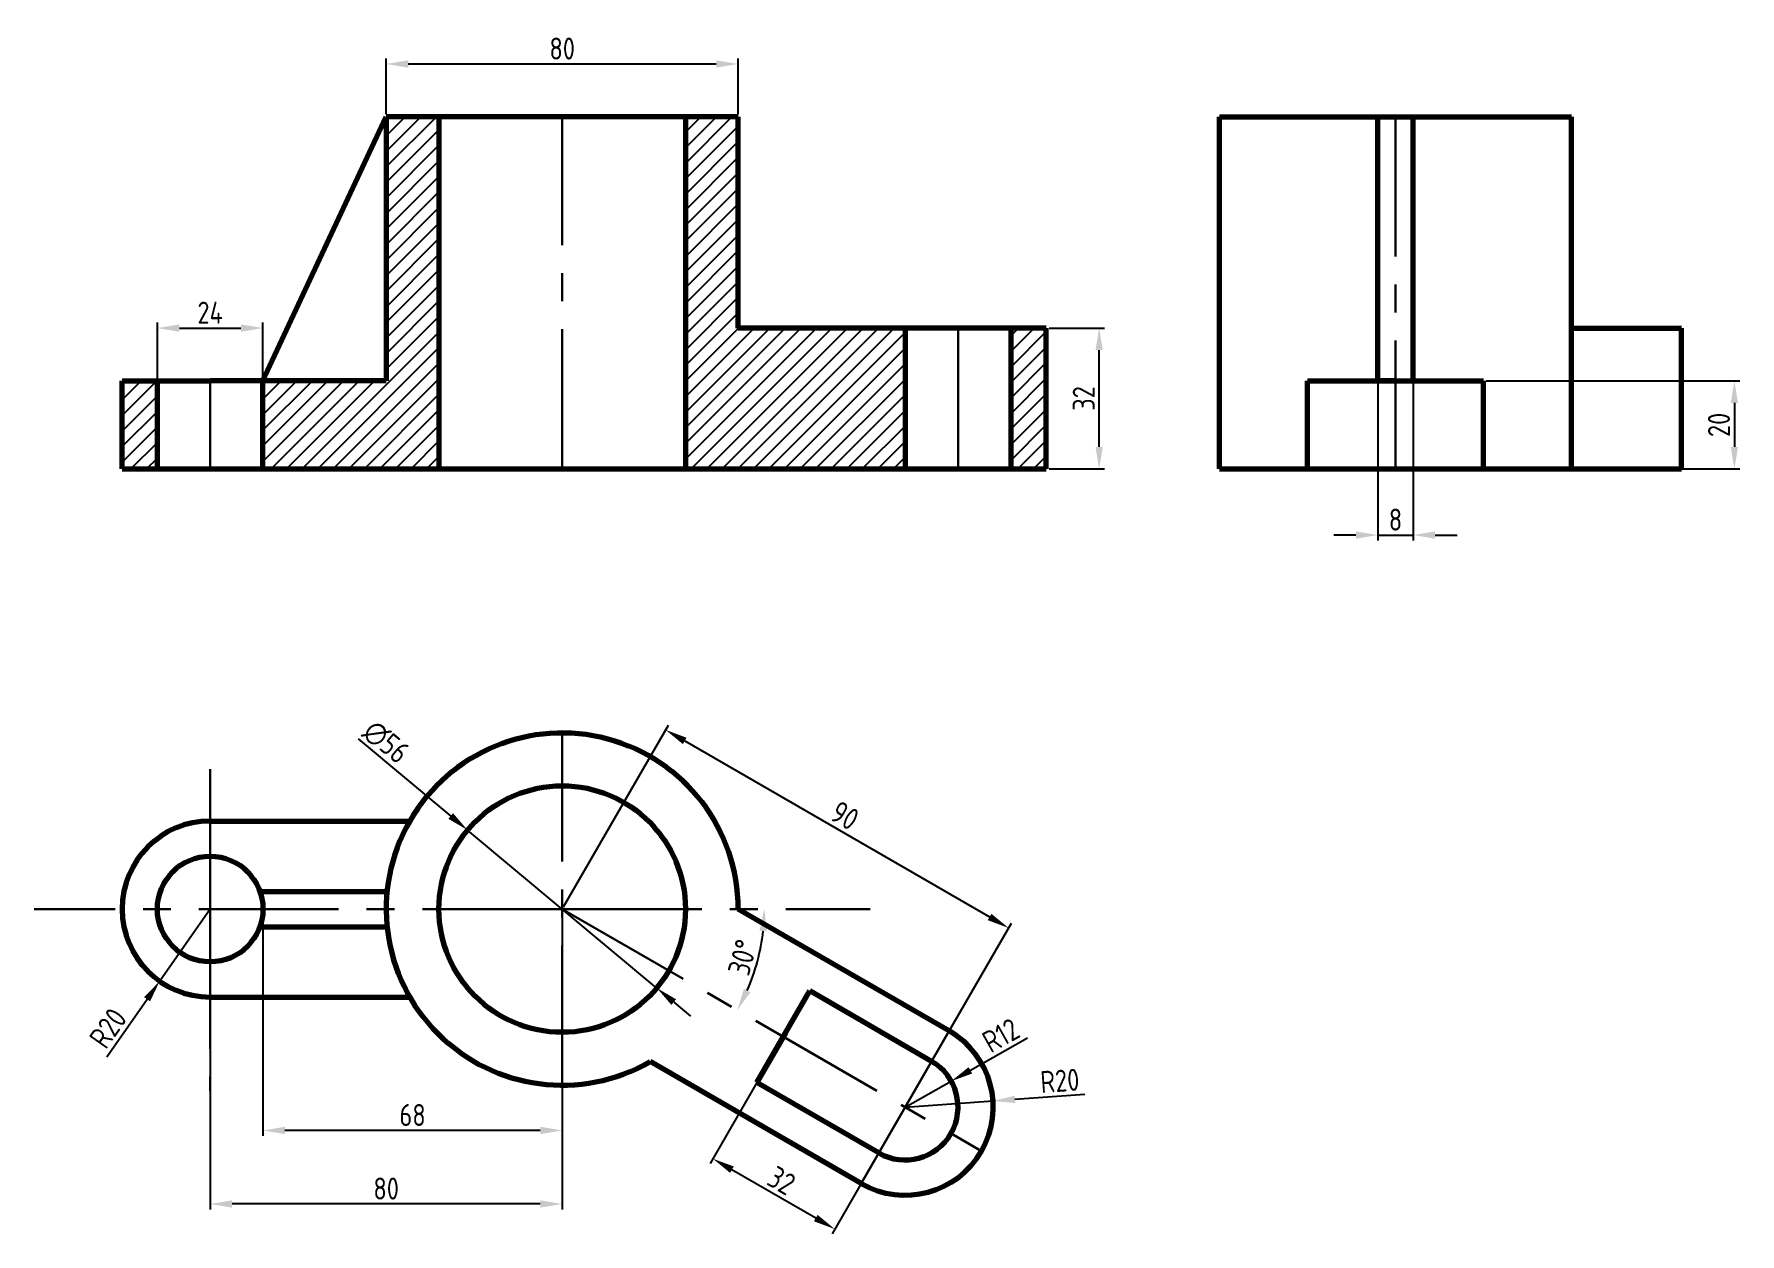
# Model space of a CAD drawing. Header units: millimetres. Extents: x -70 to 318, y -24 to 249.
import ezdxf

# ---------------------------------------------------------------- set-up
doc = ezdxf.new("R2010")
doc.units = ezdxf.units.MM
doc.linetypes.add('CENTER', pattern=[50.8, 31.75, -6.35, 6.35, -6.35])
for name, color, linetype, lineweight in [('AM_5', 3, 'Continuous', 25), ('AM_8', 1, 'Continuous', 25), ('Оси', 1, 'CENTER', 30), ('Основной', 5, 'Continuous', 70)]:
    doc.layers.add(name, color=color, linetype=linetype, lineweight=lineweight)
doc.styles.add('ГОСТ', font='GOST_A.TTF')
doc.dimstyles.new('Сложный разрез$0', dxfattribs={"dimtxt": 5, "dimasz": 5, "dimexe": 1.25, "dimexo": 0.625, "dimgap": 1, "dimtad": 1, "dimtxsty": 'ГОСТ', "dimcen": -2.5, "dimclrd": 256, "dimclre": 256, "dimclrt": 256, "dimadec": 0, "dimazin": 0, "dimtfac": 1, "dimtmove": 1, "dimatfit": 3, "dimfxl": 1, "dimlwd": -1, "dimlwe": -1, "dimarcsym": 0})
doc.dimstyles.new('Сложный разрез$2', dxfattribs={"dimtxt": 5, "dimasz": 5, "dimexe": 1.25, "dimexo": 0.625, "dimgap": 1, "dimtad": 1, "dimtxsty": 'ГОСТ', "dimcen": -2.5, "dimclrd": 256, "dimclre": 256, "dimclrt": 256, "dimadec": 0, "dimazin": 0, "dimtfac": 1, "dimtmove": 1, "dimatfit": 3, "dimfxl": 1, "dimlwd": -1, "dimlwe": -1, "dimarcsym": 0})
doc.dimstyles.new('Сложный разрез$3', dxfattribs={"dimtxt": 5, "dimasz": 5, "dimexe": 1.25, "dimexo": 0.625, "dimgap": 1, "dimtad": 1, "dimtxsty": 'ГОСТ', "dimcen": -2.5, "dimclrd": 256, "dimclre": 256, "dimclrt": 256, "dimadec": 0, "dimazin": 0, "dimtfac": 1, "dimtmove": 1, "dimatfit": 3, "dimfxl": 1, "dimlwd": -1, "dimlwe": -1, "dimarcsym": 0})
doc.dimstyles.new('Сложный разрез$4', dxfattribs={"dimtxt": 5, "dimasz": 5, "dimexe": 1.25, "dimexo": 0.625, "dimgap": 1, "dimtad": 1, "dimtxsty": 'ГОСТ', "dimcen": -2.5, "dimclrd": 256, "dimclre": 256, "dimclrt": 256, "dimadec": 0, "dimazin": 0, "dimtfac": 1, "dimtmove": 1, "dimatfit": 3, "dimfxl": 1, "dimlwd": -1, "dimlwe": -1, "dimarcsym": 0})
pattern_1 = [(45, (0, 0), (-1.767767, 1.767767), [])]

# ---------------------------------------------------------------- blocks, each defined once
blk = doc.blocks.new('*D15')
at = {"layer": 'AM_5', "transparency": 16777216}
for p, q in [((160.62, 182), (173.25, 182)), ((172, 155), (172, 177)), ((160.62, 150), (173.25, 150))]:
    blk.add_line(p, q, dxfattribs=at)
for points in [[(171.17, 177), (172.83, 177), (172, 182)], [(171.17, 155), (172.83, 155), (172, 150)]]:
    blk.add_solid(points, dxfattribs=at)
at = {"layer": 'Defpoints', "color": 0, "transparency": 16777216}
for p in [(160, 182), (172, 182), (160, 150)]:
    blk.add_point(p, dxfattribs=at)
at = {"layer": 'AM_5', "transparency": 16777216, "insert": (168.5, 166), "char_height": 5, "attachment_point": 5, "rotation": 90, "style": 'ГОСТ'}
blk.add_mtext('32', dxfattribs=at)
blk = doc.blocks.new('*D16')
at = {"layer": 'AM_5', "transparency": 16777216}
for p, q in [((10, 230.62), (10, 243.25)), ((15, 242), (85, 242)), ((90, 230.62), (90, 243.25))]:
    blk.add_line(p, q, dxfattribs=at)
for points in [[(15, 242.83), (15, 241.17), (10, 242)], [(85, 242.83), (85, 241.17), (90, 242)]]:
    blk.add_solid(points, dxfattribs=at)
at = {"layer": 'Defpoints', "color": 0, "transparency": 16777216}
for p in [(90, 242), (10, 230), (90, 230)]:
    blk.add_point(p, dxfattribs=at)
at = {"layer": 'AM_5', "transparency": 16777216, "insert": (50, 245.5), "char_height": 5, "attachment_point": 5, "style": 'ГОСТ'}
blk.add_mtext('80', dxfattribs=at)
blk = doc.blocks.new('*D17')
at = {"layer": 'AM_5', "transparency": 16777216}
for p, q in [((-42, 170.62), (-42, 183.25)), ((-18, 170.62), (-18, 183.25)), ((-37, 182), (-23, 182))]:
    blk.add_line(p, q, dxfattribs=at)
for points in [[(-37, 182.83), (-37, 181.17), (-42, 182)], [(-23, 182.83), (-23, 181.17), (-18, 182)]]:
    blk.add_solid(points, dxfattribs=at)
at = {"layer": 'Defpoints', "color": 0, "transparency": 16777216}
for p in [(-18, 182), (-42, 170), (-18, 170)]:
    blk.add_point(p, dxfattribs=at)
at = {"layer": 'AM_5', "transparency": 16777216, "insert": (-30, 185.5), "char_height": 5, "attachment_point": 5, "style": 'ГОСТ'}
blk.add_mtext('24', dxfattribs=at)
blk = doc.blocks.new('*D18')
at = {"layer": 'AM_5', "transparency": 16777216}
for p, q in [((50.31, 50.54), (74.13, 91.79)), ((77.83, 88.2), (147.11, 48.2)), ((128.25, 5.54), (152.07, 46.79))]:
    blk.add_line(p, q, dxfattribs=at)
for points in [[(78.25, 88.92), (77.41, 87.48), (73.5, 90.7)], [(147.53, 48.92), (146.7, 47.48), (151.44, 45.7)]]:
    blk.add_solid(points, dxfattribs=at)
at = {"layer": 'Defpoints', "color": 0, "transparency": 16777216}
for p in [(50, 50), (151.44, 45.7), (127.94, 5)]:
    blk.add_point(p, dxfattribs=at)
at = {"layer": 'AM_5', "transparency": 16777216, "insert": (114.22, 71.24), "char_height": 5, "attachment_point": 5, "rotation": 330, "style": 'ГОСТ'}
blk.add_mtext('90', dxfattribs=at)
blk = doc.blocks.new('*D19')
at = {"layer": 'AM_5', "transparency": 16777216}
for p, q in [((99.92, 20.46), (83.6, -7.8)), ((127.63, 4.46), (111.32, -23.8)), ((107.61, -20.21), (88.56, -9.21))]:
    blk.add_line(p, q, dxfattribs=at)
for points in [[(88.98, -8.49), (88.14, -9.93), (84.23, -6.71)], [(108.03, -19.49), (107.2, -20.93), (111.94, -22.71)]]:
    blk.add_solid(points, dxfattribs=at)
at = {"layer": 'Defpoints', "color": 0, "transparency": 16777216}
for p in [(100.23, 21), (127.94, 5), (84.23, -6.71)]:
    blk.add_point(p, dxfattribs=at)
at = {"layer": 'AM_5', "transparency": 16777216, "insert": (99.84, -11.68), "char_height": 5, "attachment_point": 5, "rotation": 330, "style": 'ГОСТ'}
blk.add_mtext('32', dxfattribs=at)
blk = doc.blocks.new('*D20')
at = {"layer": 'AM_5', "transparency": 16777216}
for p, q in [((-30, 49.38), (-30, -18.25)), ((50, 49.38), (50, -18.25)), ((45, -17), (-25, -17))]:
    blk.add_line(p, q, dxfattribs=at)
for points in [[(-25, -16.17), (-25, -17.83), (-30, -17)], [(45, -16.17), (45, -17.83), (50, -17)]]:
    blk.add_solid(points, dxfattribs=at)
at = {"layer": 'Defpoints', "color": 0, "transparency": 16777216}
for p in [(-30, 50), (50, 50), (-30, -17)]:
    blk.add_point(p, dxfattribs=at)
at = {"layer": 'AM_5', "transparency": 16777216, "insert": (10, -13.5), "char_height": 5, "attachment_point": 5, "style": 'ГОСТ'}
blk.add_mtext('80', dxfattribs=at)
blk = doc.blocks.new('*D21')
at = {"layer": 'AM_5', "transparency": 16777216}
for p, q in [((-18, 49.38), (-18, -1.54)), ((50, 49.38), (50, -1.54)), ((45, -0.29), (-13, -0.29))]:
    blk.add_line(p, q, dxfattribs=at)
for points in [[(-13, 0.54), (-13, -1.13), (-18, -0.29)], [(45, 0.54), (45, -1.13), (50, -0.29)]]:
    blk.add_solid(points, dxfattribs=at)
at = {"layer": 'Defpoints', "color": 0, "transparency": 16777216}
for p in [(-18, 50), (50, 50), (-18, -0.29)]:
    blk.add_point(p, dxfattribs=at)
at = {"layer": 'AM_5', "transparency": 16777216, "insert": (16, 3.21), "char_height": 5, "attachment_point": 5, "style": 'ГОСТ'}
blk.add_mtext('68', dxfattribs=at)
blk = doc.blocks.new('*D22')
at = {"layer": 'AM_5', "transparency": 16777216}
blk.add_arc((50, 50), 45.93, 336.2402, 353.7598, dxfattribs=at)
for points in [[(94.83, 45.05), (96.49, 44.96), (95.93, 50)], [(92.78, 31.12), (91.29, 31.87), (89.78, 27.03)]]:
    blk.add_solid(points, dxfattribs=at)
at = {"layer": 'Defpoints', "color": 0, "transparency": 16777216}
for p in [(50, 50), (50, 50), (120, 50), (93.16, 34.29), (145.26, -5)]:
    blk.add_point(p, dxfattribs=at)
at = {"layer": 'AM_5', "transparency": 16777216, "insert": (90.98, 39.02), "char_height": 5, "attachment_point": 5, "rotation": 75, "style": 'ГОСТ'}
blk.add_mtext('30°', dxfattribs=at)
blk = doc.blocks.new('*D23')
at = {"layer": 'AM_5', "transparency": 16777216}
for p, q in [((3.64, 88.67), (24.66, 71.14)), ((71.5, 32.06), (28.5, 67.94)), ((75.34, 28.86), (79.18, 25.66))]:
    blk.add_line(p, q, dxfattribs=at)
for points in [[(25.19, 71.78), (24.13, 70.5), (28.5, 67.94)], [(75.87, 29.5), (74.81, 28.22), (71.5, 32.06)]]:
    blk.add_solid(points, dxfattribs=at)
at = {"layer": 'Defpoints', "color": 0, "transparency": 16777216}
for p in [(28.5, 67.94), (71.5, 32.06)]:
    blk.add_point(p, dxfattribs=at)
at = {"layer": 'AM_5', "transparency": 16777216, "insert": (9.98, 87.95), "char_height": 5, "attachment_point": 5, "rotation": 320.1643, "style": 'ГОСТ'}
blk.add_mtext('∅56', dxfattribs=at)
blk = doc.blocks.new('*D24')
at = {"layer": 'AM_5', "transparency": 16777216}
for p, q in [((155.71, 20.68), (142.75, 13.36)), ((127.94, 5), (138.39, 10.9))]:
    blk.add_line(p, q, dxfattribs=at)
blk.add_solid([(142.34, 14.08), (143.15, 12.63), (138.39, 10.9)], dxfattribs=at)
at = {"layer": 'Defpoints', "color": 0, "transparency": 16777216}
for p in [(138.39, 10.9), (127.94, 5)]:
    blk.add_point(p, dxfattribs=at)
at = {"layer": 'AM_5', "transparency": 16777216, "insert": (149.68, 21.3), "char_height": 5, "attachment_point": 5, "rotation": 29.4541, "style": 'ГОСТ'}
blk.add_mtext('R12', dxfattribs=at)
blk = doc.blocks.new('*D25')
at = {"layer": 'AM_5', "transparency": 16777216}
for p, q in [((168.78, 7.88), (152.88, 6.76)), ((127.94, 5), (147.89, 6.4))]:
    blk.add_line(p, q, dxfattribs=at)
blk.add_solid([(152.82, 7.59), (152.94, 5.92), (147.89, 6.4)], dxfattribs=at)
at = {"layer": 'Defpoints', "color": 0, "transparency": 16777216}
for p in [(127.94, 5), (147.89, 6.4)]:
    blk.add_point(p, dxfattribs=at)
at = {"layer": 'AM_5', "transparency": 16777216, "insert": (163.08, 10.98), "char_height": 5, "attachment_point": 5, "rotation": 4.0275, "style": 'ГОСТ'}
blk.add_mtext('R20', dxfattribs=at)
blk = doc.blocks.new('*D26')
at = {"layer": 'AM_5', "transparency": 16777216}
for p, q in [((-30, 50), (-41.47, 33.61)), ((-53.47, 16.46), (-44.33, 29.52))]:
    blk.add_line(p, q, dxfattribs=at)
blk.add_solid([(-45.01, 29.99), (-43.65, 29.04), (-41.47, 33.61)], dxfattribs=at)
at = {"layer": 'Defpoints', "color": 0, "transparency": 16777216}
for p in [(-30, 50), (-41.47, 33.61)]:
    blk.add_point(p, dxfattribs=at)
at = {"layer": 'AM_5', "transparency": 16777216, "insert": (-53.2, 22.95), "char_height": 5, "attachment_point": 5, "rotation": 55.0213, "style": 'ГОСТ'}
blk.add_mtext('R20', dxfattribs=at)
blk = doc.blocks.new('*D27')
at = {"layer": 'AM_5', "transparency": 16777216}
for p, q in [((235.35, 169.38), (235.35, 133.73)), ((243.35, 169.38), (243.35, 133.73)), ((230.35, 134.98), (225.35, 134.98)), ((235.35, 134.98), (243.35, 134.98)), ((248.35, 134.98), (253.35, 134.98))]:
    blk.add_line(p, q, dxfattribs=at)
for points in [[(230.35, 135.81), (230.35, 134.14), (235.35, 134.98)], [(248.35, 135.81), (248.35, 134.14), (243.35, 134.98)]]:
    blk.add_solid(points, dxfattribs=at)
at = {"layer": 'Defpoints', "color": 0, "transparency": 16777216}
for p in [(235.35, 170), (243.35, 170), (243.35, 134.98)]:
    blk.add_point(p, dxfattribs=at)
at = {"layer": 'AM_5', "transparency": 16777216, "insert": (239.35, 138.48), "char_height": 5, "attachment_point": 5, "style": 'ГОСТ'}
blk.add_mtext('8', dxfattribs=at)
blk = doc.blocks.new('*D28')
at = {"layer": 'AM_5', "transparency": 16777216}
for p, q in [((259.97, 170), (317.6, 170)), ((316.35, 165), (316.35, 155)), ((259.97, 150), (317.6, 150))]:
    blk.add_line(p, q, dxfattribs=at)
for points in [[(315.52, 165), (317.18, 165), (316.35, 170)], [(315.52, 155), (317.18, 155), (316.35, 150)]]:
    blk.add_solid(points, dxfattribs=at)
at = {"layer": 'Defpoints', "color": 0, "transparency": 16777216}
for p in [(259.35, 170), (259.35, 150), (316.35, 150)]:
    blk.add_point(p, dxfattribs=at)
at = {"layer": 'AM_5', "transparency": 16777216, "insert": (312.85, 160), "char_height": 5, "attachment_point": 5, "rotation": 90, "style": 'ГОСТ'}
blk.add_mtext('20', dxfattribs=at)

msp = doc.modelspace()

# ---------------------------------------------------------------- hatches: boundary and pattern name
at = {"layer": 'AM_8', "true_color": 0x000000}
h = msp.add_hatch(dxfattribs=at)
h.set_pattern_fill('_USER', color=18, scale=2.5, angle=45, style=0, pattern_type=0)
h.set_pattern_definition(pattern_1)
h.paths.add_polyline_path([(-18, 170), (-18, 150), (22, 150), (22, 230), (10, 230), (10, 170)])
h = msp.add_hatch(dxfattribs=at)
h.set_pattern_fill('_USER', color=18, scale=2.5, angle=45, style=0, pattern_type=0)
h.set_pattern_definition(pattern_1)
h.paths.add_polyline_path([(78, 230), (78, 150), (128, 150), (128, 182), (90, 182), (90, 230)])
h = msp.add_hatch(dxfattribs=at)
h.set_pattern_fill('_USER', color=18, scale=2.5, angle=45, style=0, pattern_type=0)
h.set_pattern_definition(pattern_1)
h.paths.add_polyline_path([(152, 182), (152, 150), (160, 150), (160, 182)])
h = msp.add_hatch(dxfattribs=at)
h.set_pattern_fill('_USER', color=18, scale=2.5, angle=45, style=0, pattern_type=0)
h.set_pattern_definition(pattern_1)
h.paths.add_polyline_path([(-50, 170), (-50, 150), (-42, 150), (-42, 170)])

# ---------------------------------------------------------------- linework, layer by layer
at = {"layer": 'Оси'}
for p, q in [((50, 150), (50, 230)), ((140, 182), (140, 150)), ((-30, 150), (-30, 170)), ((50, 10), (50, 90)), ((-30, 50), (-30, 85)), ((50, 50), (-70, 50)), ((-30, 50), (-30, 8.687)), ((50, 50), (145.263, -5)), ((50, 50), (120, 50)), ((127.942, 5), (137.942, 22.321)), ((127.942, 5), (117.942, -12.321))]:
    msp.add_line(p, q, dxfattribs=at)
at = {"layer": 'Оси', "color": 1}
msp.add_line((239.349, 230), (239.349, 150), dxfattribs=at)
at = {"layer": 'Основной'}
for p, q in [((-18, 170), (10, 230)), ((90, 230), (10, 230)), ((10, 230), (10, 170)), ((22, 230), (22, 150)), ((78, 230), (78, 150)), ((90, 182), (90, 230)), ((160, 182), (90, 182)), ((128, 150), (128, 182)), ((152, 150), (152, 182)), ((160, 150), (160, 182)), ((-50, 150), (-50, 170)), ((-50, 170), (-30, 170)), ((-42, 150), (-42, 170)), ((-18, 170), (-30, 170)), ((-18, 150), (-18, 170)), ((10, 170), (-18, 170)), ((-50, 150), (-42, 150)), ((-42, 150), (-18, 150)), ((-18, 150), (160, 150)), ((-30, 70), (15.359, 70)), ((-18.686, 54), (10.201, 54)), ((137.942, 22.321), (90, 50)), ((-18.686, 46), (10.201, 46)), ((94.229, 10.608), (106.229, 31.392)), ((133.942, 15.392), (106.229, 31.392)), ((-30, 30), (15.359, 30)), ((100.78, 21.954), (94.229, 10.608)), ((117.942, -12.321), (70, 15.359)), ((121.942, -5.392), (94.229, 10.608))]:
    msp.add_line(p, q, dxfattribs=at)
at = {"layer": 'Основной', "color": 5}
for p, q in [((199.349, 150), (199.349, 230)), ((199.349, 230), (279.349, 230)), ((235.349, 170), (235.349, 230)), ((243.349, 170), (243.349, 230)), ((279.349, 150), (279.349, 230)), ((279.349, 182), (304.349, 182)), ((304.349, 150), (304.349, 182)), ((219.349, 150), (219.349, 170)), ((219.349, 170), (259.349, 170)), ((239.349, 170), (235.349, 170)), ((239.349, 170), (243.349, 170)), ((259.349, 150), (259.349, 170)), ((199.349, 150), (304.349, 150))]:
    msp.add_line(p, q, dxfattribs=at)
at = {"layer": 'Основной'}
for centre, radius in [((50, 50), 28), ((-30, 50), 12)]:
    msp.add_circle(centre, radius, dxfattribs=at)
for centre, radius, start, end in [((50, 50), 40, 0, 300), ((-30, 50), 20, 90, 270), ((127.942, 5), 20, 240, 60), ((127.942, 5), 12, 240, 60)]:
    msp.add_arc(centre, radius, start, end, dxfattribs=at)

# ---------------------------------------------------------------- dimensions: what is measured, and where the dimension line sits
at = {"layer": 'AM_5'}
dim = msp.add_linear_dim(base=(90, 242), p1=(10, 230), p2=(90, 230), dimstyle='Сложный разрез$0', override={"dimpost": ''}, dxfattribs=at)
dim.commit()
dim.dimension.update_dxf_attribs({"geometry": '*D16', "text_midpoint": (50, 245.502)})
dim = msp.add_linear_dim(base=(-18, 182), p1=(-42, 170), p2=(-18, 170), dimstyle='Сложный разрез$0', dxfattribs=at)
dim.commit()
dim.dimension.update_dxf_attribs({"geometry": '*D17', "text_midpoint": (-30, 185.502)})
dim = msp.add_linear_dim(base=(172, 182), p1=(160, 150), p2=(160, 182), angle=90, dimstyle='Сложный разрез$0', override={"dimpost": ''}, dxfattribs=at)
dim.commit()
dim.dimension.update_dxf_attribs({"geometry": '*D15', "text_midpoint": (168.498, 166)})
for p1, p2, distance, picture, middle in [((235.349, 170), (243.349, 170), -35.024, '*D27', (239.349, 138.478)), ((50, 50), (127.942, 5), 47, '*D18', (114.222, 71.236))]:
    dim = msp.add_aligned_dim(p1=p1, p2=p2, distance=distance, dimstyle='Сложный разрез$0', override={"dimpost": ''}, dxfattribs=at)
    dim.commit()
    dim.dimension.update_dxf_attribs({"geometry": picture, "text_midpoint": middle})
for p1, p2, distance, picture, middle in [((259.349, 170), (259.349, 150), 57, '*D28', (312.848, 160)), ((50, 50), (-30, 50), 67, '*D20', (10, -13.498)), ((50, 50), (-18, 50), 50.294, '*D21', (16, 3.207)), ((127.942, 5), (100.229, 21), 32, '*D19', (99.837, -11.68))]:
    dim = msp.add_aligned_dim(p1=p1, p2=p2, distance=distance, dimstyle='Сложный разрез$0', dxfattribs=at)
    dim.commit()
    dim.dimension.update_dxf_attribs({"geometry": picture, "text_midpoint": middle})
dim = msp.add_diameter_dim_2p(p1=(71.501, 32.064), p2=(28.499, 67.936), dimstyle='Сложный разрез$3', override={"dimpost": ''}, dxfattribs=at)
dim.commit()
dim.dimension.update_dxf_attribs({"geometry": '*D23', "text_midpoint": (7.737, 85.256), "dimtype": 163})
dim = msp.add_radius_dim(center=(-30, 50), mpoint=(-41.465, 33.613), dimstyle='Сложный разрез$4', dxfattribs=at)
dim.commit()
dim.dimension.update_dxf_attribs({"geometry": '*D26', "text_midpoint": (-53.203, 22.945)})
dim = msp.add_angular_dim_2l(base=(93.161, 34.291), line1=((50, 50), (145.263, -5)), line2=((50, 50), (120, 50)), dimstyle='Сложный разрез$2', override={"dimpost": ''}, dxfattribs=at)
dim.commit()
dim.dimension.update_dxf_attribs({"geometry": '*D22', "text_midpoint": (90.984, 39.018)})
for mpoint, picture, middle in [((138.391, 10.901), '*D24', (149.682, 21.301)), ((147.893, 6.405), '*D25', (163.078, 10.984))]:
    dim = msp.add_radius_dim(center=(127.942, 5), mpoint=mpoint, dimstyle='Сложный разрез$4', override={"dimpost": ''}, dxfattribs=at)
    dim.commit()
    dim.dimension.update_dxf_attribs({"geometry": picture, "text_midpoint": middle})

doc.saveas('drawing.dxf')
